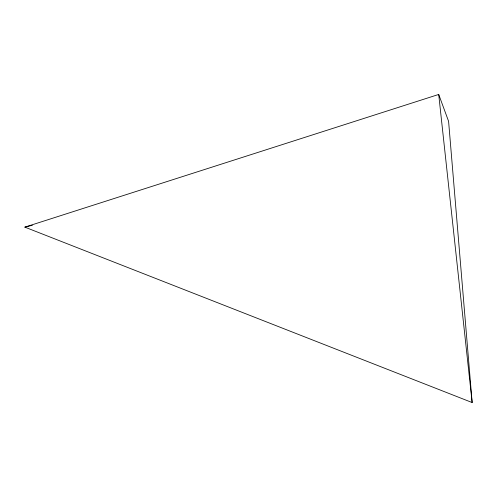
<?xml version="1.0" encoding="UTF-8"?>
<svg xmlns="http://www.w3.org/2000/svg" width="497" height="497" viewBox="0 0 497 497"><rect width="100%" height="100%" fill="white"/><g stroke="black" fill="none" stroke-linecap="round" stroke-linejoin="round"><path stroke-width="0.75" d="M24.85 227.135L438.708 94.449L448.592 121.305L472.15 402.551L24.85 227.135L32.38 225.253M438.708 94.449L472.15 402.551"/></g></svg>
